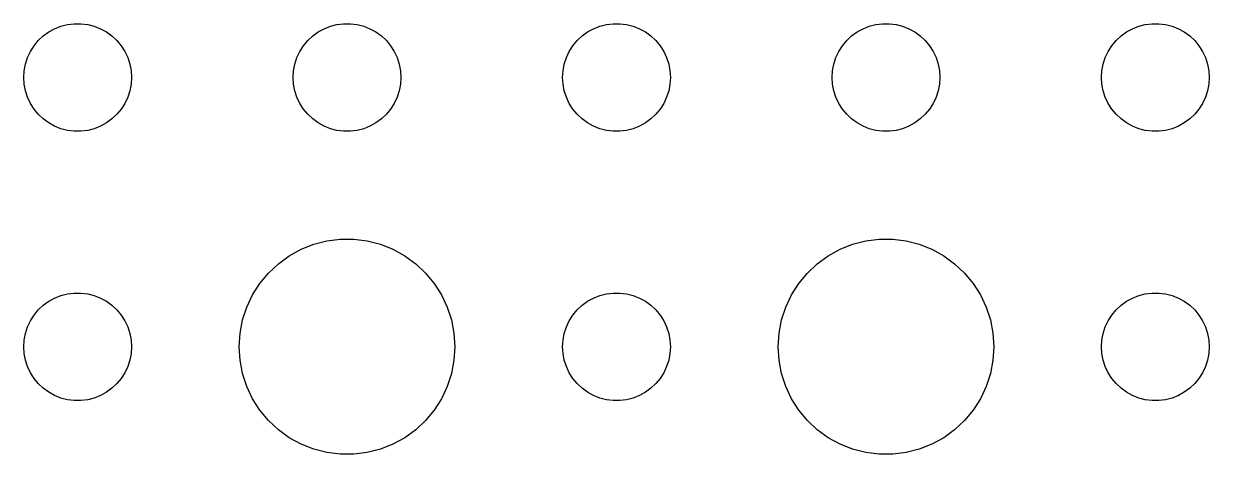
# Model space of a CAD drawing. Header units: metres. Extents: x -157 to 157, y -157 to 157.
# Drawn here: x -54 to -21, y -77.99 to -66 of the extents above; entities that cross this region are included whole.
import ezdxf

# ---------------------------------------------------------------- set-up
doc = ezdxf.new("R2010")
doc.units = ezdxf.units.M

msp = doc.modelspace()

# ---------------------------------------------------------------- linework, layer by layer
for p, q in [((-53.4561, -66.3442), (-53.3037, -66.2335)), ((-53.3037, -66.2335), (-53.1387, -66.1428)), ((-53.1387, -66.1428), (-52.9635, -66.0734)), ((-52.9635, -66.0734), (-52.7811, -66.0266)), ((-52.7811, -66.0266), (-52.5942, -66.003)), ((-52.5942, -66.003), (-52.4058, -66.003)), ((-52.4058, -66.003), (-52.2189, -66.0266)), ((-52.2189, -66.0266), (-52.0365, -66.0734)), ((-52.0365, -66.0734), (-51.8613, -66.1428)), ((-51.8613, -66.1428), (-51.6963, -66.2335)), ((-51.6963, -66.2335), (-51.5439, -66.3442)), ((-45.9561, -66.3442), (-45.8037, -66.2335)), ((-45.8037, -66.2335), (-45.6387, -66.1428)), ((-45.6387, -66.1428), (-45.4635, -66.0734)), ((-45.4635, -66.0734), (-45.2811, -66.0266)), ((-45.2811, -66.0266), (-45.0942, -66.003)), ((-45.0942, -66.003), (-44.9058, -66.003)), ((-44.9058, -66.003), (-44.7189, -66.0266)), ((-44.7189, -66.0266), (-44.5365, -66.0734)), ((-44.5365, -66.0734), (-44.3613, -66.1428)), ((-44.3613, -66.1428), (-44.1963, -66.2335)), ((-44.1963, -66.2335), (-44.0439, -66.3442)), ((-38.4561, -66.3442), (-38.3037, -66.2335)), ((-38.3037, -66.2335), (-38.1387, -66.1428)), ((-38.1387, -66.1428), (-37.9635, -66.0734)), ((-37.9635, -66.0734), (-37.7811, -66.0266)), ((-37.7811, -66.0266), (-37.5942, -66.003)), ((-37.5942, -66.003), (-37.4058, -66.003)), ((-37.4058, -66.003), (-37.2189, -66.0266)), ((-37.2189, -66.0266), (-37.0365, -66.0734)), ((-37.0365, -66.0734), (-36.8613, -66.1428)), ((-36.8613, -66.1428), (-36.6963, -66.2335)), ((-36.6963, -66.2335), (-36.5439, -66.3442)), ((-30.9561, -66.3442), (-30.8037, -66.2335)), ((-30.8037, -66.2335), (-30.6387, -66.1428)), ((-30.6387, -66.1428), (-30.4635, -66.0734)), ((-30.4635, -66.0734), (-30.2811, -66.0266)), ((-30.2811, -66.0266), (-30.0942, -66.003)), ((-30.0942, -66.003), (-29.9058, -66.003)), ((-29.9058, -66.003), (-29.7189, -66.0266)), ((-29.7189, -66.0266), (-29.5365, -66.0734)), ((-29.5365, -66.0734), (-29.3613, -66.1428)), ((-29.3613, -66.1428), (-29.1963, -66.2335)), ((-29.1963, -66.2335), (-29.0439, -66.3442)), ((-23.4561, -66.3442), (-23.3037, -66.2335)), ((-23.3037, -66.2335), (-23.1387, -66.1428)), ((-23.1387, -66.1428), (-22.9635, -66.0734)), ((-22.9635, -66.0734), (-22.7811, -66.0266)), ((-22.7811, -66.0266), (-22.5942, -66.003)), ((-22.5942, -66.003), (-22.4058, -66.003)), ((-22.4058, -66.003), (-22.2189, -66.0266)), ((-22.2189, -66.0266), (-22.0365, -66.0734)), ((-22.0365, -66.0734), (-21.8613, -66.1428)), ((-21.8613, -66.1428), (-21.6963, -66.2335)), ((-21.6963, -66.2335), (-21.5439, -66.3442)), ((-53.8145, -66.7774), (-53.7135, -66.6183)), ((-53.7135, -66.6183), (-53.5934, -66.4732)), ((-53.5934, -66.4732), (-53.4561, -66.3442)), ((-51.5439, -66.3442), (-51.4065, -66.4732)), ((-51.4065, -66.4732), (-51.2865, -66.6183)), ((-51.2865, -66.6183), (-51.1855, -66.7774)), ((-46.3145, -66.7774), (-46.2135, -66.6183)), ((-46.2135, -66.6183), (-46.0934, -66.4732)), ((-46.0934, -66.4732), (-45.9561, -66.3442)), ((-44.0439, -66.3442), (-43.9065, -66.4732)), ((-43.9065, -66.4732), (-43.7865, -66.6183)), ((-43.7865, -66.6183), (-43.6855, -66.7774)), ((-38.8145, -66.7774), (-38.7135, -66.6183)), ((-38.7135, -66.6183), (-38.5934, -66.4732)), ((-38.5934, -66.4732), (-38.4561, -66.3442)), ((-36.5439, -66.3442), (-36.4065, -66.4732)), ((-36.4065, -66.4732), (-36.2865, -66.6183)), ((-36.2865, -66.6183), (-36.1855, -66.7774)), ((-31.3145, -66.7774), (-31.2135, -66.6183)), ((-31.2135, -66.6183), (-31.0934, -66.4732)), ((-31.0934, -66.4732), (-30.9561, -66.3442)), ((-29.0439, -66.3442), (-28.9065, -66.4732)), ((-28.9065, -66.4732), (-28.7865, -66.6183)), ((-28.7865, -66.6183), (-28.6855, -66.7774)), ((-23.8145, -66.7774), (-23.7135, -66.6183)), ((-23.7135, -66.6183), (-23.5934, -66.4732)), ((-23.5934, -66.4732), (-23.4561, -66.3442)), ((-21.5439, -66.3442), (-21.4065, -66.4732)), ((-21.4065, -66.4732), (-21.2865, -66.6183)), ((-21.2865, -66.6183), (-21.1855, -66.7774)), ((-53.9529, -67.127), (-53.8947, -66.9478)), ((-53.8947, -66.9478), (-53.8145, -66.7774)), ((-51.1855, -66.7774), (-51.1053, -66.9478)), ((-51.1053, -66.9478), (-51.0471, -67.127)), ((-46.4529, -67.127), (-46.3947, -66.9478)), ((-46.3947, -66.9478), (-46.3145, -66.7774)), ((-43.6855, -66.7774), (-43.6053, -66.9478)), ((-43.6053, -66.9478), (-43.5471, -67.127)), ((-38.9529, -67.127), (-38.8947, -66.9478)), ((-38.8947, -66.9478), (-38.8145, -66.7774)), ((-36.1855, -66.7774), (-36.1053, -66.9478)), ((-36.1053, -66.9478), (-36.0471, -67.127)), ((-31.4529, -67.127), (-31.3947, -66.9478)), ((-31.3947, -66.9478), (-31.3145, -66.7774)), ((-28.6855, -66.7774), (-28.6053, -66.9478)), ((-28.6053, -66.9478), (-28.5471, -67.127)), ((-23.9529, -67.127), (-23.8947, -66.9478)), ((-23.8947, -66.9478), (-23.8145, -66.7774)), ((-21.1855, -66.7774), (-21.1053, -66.9478)), ((-21.1053, -66.9478), (-21.0471, -67.127)), ((-54, -67.5), (-53.9882, -67.312)), ((-53.9882, -67.312), (-53.9529, -67.127)), ((-51.0471, -67.127), (-51.0118, -67.312)), ((-51.0118, -67.312), (-51, -67.5)), ((-46.5, -67.5), (-46.4882, -67.312)), ((-46.4882, -67.312), (-46.4529, -67.127)), ((-43.5471, -67.127), (-43.5118, -67.312)), ((-43.5118, -67.312), (-43.5, -67.5)), ((-39, -67.5), (-38.9882, -67.312)), ((-38.9882, -67.312), (-38.9529, -67.127)), ((-36.0471, -67.127), (-36.0118, -67.312)), ((-36.0118, -67.312), (-36, -67.5)), ((-31.5, -67.5), (-31.4882, -67.312)), ((-31.4882, -67.312), (-31.4529, -67.127)), ((-28.5471, -67.127), (-28.5118, -67.312)), ((-28.5118, -67.312), (-28.5, -67.5)), ((-24, -67.5), (-23.9882, -67.312)), ((-23.9882, -67.312), (-23.9529, -67.127)), ((-21.0471, -67.127), (-21.0118, -67.312)), ((-21.0118, -67.312), (-21, -67.5)), ((-53.9882, -67.688), (-54, -67.5)), ((-51, -67.5), (-51.0118, -67.688)), ((-46.4882, -67.688), (-46.5, -67.5)), ((-43.5, -67.5), (-43.5118, -67.688)), ((-38.9882, -67.688), (-39, -67.5)), ((-36, -67.5), (-36.0118, -67.688)), ((-31.4882, -67.688), (-31.5, -67.5)), ((-28.5, -67.5), (-28.5118, -67.688)), ((-23.9882, -67.688), (-24, -67.5)), ((-21, -67.5), (-21.0118, -67.688)), ((-53.9529, -67.873), (-53.9882, -67.688)), ((-53.8947, -68.0522), (-53.9529, -67.873)), ((-51.0471, -67.873), (-51.1053, -68.0522)), ((-51.0118, -67.688), (-51.0471, -67.873)), ((-46.4529, -67.873), (-46.4882, -67.688)), ((-46.3947, -68.0522), (-46.4529, -67.873)), ((-43.5471, -67.873), (-43.6053, -68.0522)), ((-43.5118, -67.688), (-43.5471, -67.873)), ((-38.9529, -67.873), (-38.9882, -67.688)), ((-38.8947, -68.0522), (-38.9529, -67.873)), ((-36.0471, -67.873), (-36.1053, -68.0522)), ((-36.0118, -67.688), (-36.0471, -67.873)), ((-31.4529, -67.873), (-31.4882, -67.688)), ((-31.3947, -68.0522), (-31.4529, -67.873)), ((-28.5471, -67.873), (-28.6053, -68.0522)), ((-28.5118, -67.688), (-28.5471, -67.873)), ((-23.9529, -67.873), (-23.9882, -67.688)), ((-23.8947, -68.0522), (-23.9529, -67.873)), ((-21.0471, -67.873), (-21.1053, -68.0522)), ((-21.0118, -67.688), (-21.0471, -67.873)), ((-53.8145, -68.2226), (-53.8947, -68.0522)), ((-53.7135, -68.3817), (-53.8145, -68.2226)), ((-51.1855, -68.2226), (-51.2865, -68.3817)), ((-51.1053, -68.0522), (-51.1855, -68.2226)), ((-46.3145, -68.2226), (-46.3947, -68.0522)), ((-46.2135, -68.3817), (-46.3145, -68.2226)), ((-43.6855, -68.2226), (-43.7865, -68.3817)), ((-43.6053, -68.0522), (-43.6855, -68.2226)), ((-38.8145, -68.2226), (-38.8947, -68.0522)), ((-38.7135, -68.3817), (-38.8145, -68.2226)), ((-36.1855, -68.2226), (-36.2865, -68.3817)), ((-36.1053, -68.0522), (-36.1855, -68.2226)), ((-31.3145, -68.2226), (-31.3947, -68.0522)), ((-31.2135, -68.3817), (-31.3145, -68.2226)), ((-28.6855, -68.2226), (-28.7865, -68.3817)), ((-28.6053, -68.0522), (-28.6855, -68.2226)), ((-23.8145, -68.2226), (-23.8947, -68.0522)), ((-23.7135, -68.3817), (-23.8145, -68.2226)), ((-21.1855, -68.2226), (-21.2865, -68.3817)), ((-21.1053, -68.0522), (-21.1855, -68.2226)), ((-53.5934, -68.5268), (-53.7135, -68.3817)), ((-53.4561, -68.6558), (-53.5934, -68.5268)), ((-51.4065, -68.5268), (-51.5439, -68.6558)), ((-51.2865, -68.3817), (-51.4065, -68.5268)), ((-46.0934, -68.5268), (-46.2135, -68.3817)), ((-45.9561, -68.6558), (-46.0934, -68.5268)), ((-43.9065, -68.5268), (-44.0439, -68.6558)), ((-43.7865, -68.3817), (-43.9065, -68.5268)), ((-38.5934, -68.5268), (-38.7135, -68.3817)), ((-38.4561, -68.6558), (-38.5934, -68.5268)), ((-36.4065, -68.5268), (-36.5439, -68.6558)), ((-36.2865, -68.3817), (-36.4065, -68.5268)), ((-31.0934, -68.5268), (-31.2135, -68.3817)), ((-30.9561, -68.6558), (-31.0934, -68.5268)), ((-28.9065, -68.5268), (-29.0439, -68.6558)), ((-28.7865, -68.3817), (-28.9065, -68.5268)), ((-23.5934, -68.5268), (-23.7135, -68.3817)), ((-23.4561, -68.6558), (-23.5934, -68.5268)), ((-21.4065, -68.5268), (-21.5439, -68.6558)), ((-21.2865, -68.3817), (-21.4065, -68.5268)), ((-53.3037, -68.7665), (-53.4561, -68.6558)), ((-53.1387, -68.8572), (-53.3037, -68.7665)), ((-52.9635, -68.9266), (-53.1387, -68.8572)), ((-52.7811, -68.9734), (-52.9635, -68.9266)), ((-52.0365, -68.9266), (-52.2189, -68.9734)), ((-51.8613, -68.8572), (-52.0365, -68.9266)), ((-51.6963, -68.7665), (-51.8613, -68.8572)), ((-51.5439, -68.6558), (-51.6963, -68.7665)), ((-45.8037, -68.7665), (-45.9561, -68.6558)), ((-45.6387, -68.8572), (-45.8037, -68.7665)), ((-45.4635, -68.9266), (-45.6387, -68.8572)), ((-45.2811, -68.9734), (-45.4635, -68.9266)), ((-44.5365, -68.9266), (-44.7189, -68.9734)), ((-44.3613, -68.8572), (-44.5365, -68.9266)), ((-44.1963, -68.7665), (-44.3613, -68.8572)), ((-44.0439, -68.6558), (-44.1963, -68.7665)), ((-38.3037, -68.7665), (-38.4561, -68.6558)), ((-38.1387, -68.8572), (-38.3037, -68.7665)), ((-37.9635, -68.9266), (-38.1387, -68.8572)), ((-37.7811, -68.9734), (-37.9635, -68.9266)), ((-37.0365, -68.9266), (-37.2189, -68.9734)), ((-36.8613, -68.8572), (-37.0365, -68.9266)), ((-36.6963, -68.7665), (-36.8613, -68.8572)), ((-36.5439, -68.6558), (-36.6963, -68.7665)), ((-30.8037, -68.7665), (-30.9561, -68.6558)), ((-30.6387, -68.8572), (-30.8037, -68.7665)), ((-30.4635, -68.9266), (-30.6387, -68.8572)), ((-30.2811, -68.9734), (-30.4635, -68.9266)), ((-29.5365, -68.9266), (-29.7189, -68.9734)), ((-29.3613, -68.8572), (-29.5365, -68.9266)), ((-29.1963, -68.7665), (-29.3613, -68.8572)), ((-29.0439, -68.6558), (-29.1963, -68.7665)), ((-23.3037, -68.7665), (-23.4561, -68.6558)), ((-23.1387, -68.8572), (-23.3037, -68.7665)), ((-22.9635, -68.9266), (-23.1387, -68.8572)), ((-22.7811, -68.9734), (-22.9635, -68.9266)), ((-22.0365, -68.9266), (-22.2189, -68.9734)), ((-21.8613, -68.8572), (-22.0365, -68.9266)), ((-21.6963, -68.7665), (-21.8613, -68.8572)), ((-21.5439, -68.6558), (-21.6963, -68.7665)), ((-52.5942, -68.997), (-52.7811, -68.9734)), ((-52.4058, -68.997), (-52.5942, -68.997)), ((-52.2189, -68.9734), (-52.4058, -68.997)), ((-45.0942, -68.997), (-45.2811, -68.9734)), ((-44.9058, -68.997), (-45.0942, -68.997)), ((-44.7189, -68.9734), (-44.9058, -68.997)), ((-37.5942, -68.997), (-37.7811, -68.9734)), ((-37.4058, -68.997), (-37.5942, -68.997)), ((-37.2189, -68.9734), (-37.4058, -68.997)), ((-30.0942, -68.997), (-30.2811, -68.9734)), ((-29.9058, -68.997), (-30.0942, -68.997)), ((-29.7189, -68.9734), (-29.9058, -68.997)), ((-22.5942, -68.997), (-22.7811, -68.9734)), ((-22.4058, -68.997), (-22.5942, -68.997)), ((-22.2189, -68.9734), (-22.4058, -68.997)), ((-46.2773, -72.2855), (-45.927, -72.1468)), ((-45.927, -72.1468), (-45.5621, -72.0531)), ((-45.5621, -72.0531), (-45.1884, -72.0059)), ((-45.1884, -72.0059), (-44.8116, -72.0059)), ((-44.8116, -72.0059), (-44.4379, -72.0531)), ((-44.4379, -72.0531), (-44.0729, -72.1468)), ((-44.0729, -72.1468), (-43.7227, -72.2855)), ((-31.2773, -72.2855), (-30.927, -72.1468)), ((-30.927, -72.1468), (-30.5621, -72.0531)), ((-30.5621, -72.0531), (-30.1884, -72.0059)), ((-30.1884, -72.0059), (-29.8116, -72.0059)), ((-29.8116, -72.0059), (-29.4379, -72.0531)), ((-29.4379, -72.0531), (-29.0729, -72.1468)), ((-29.0729, -72.1468), (-28.7227, -72.2855)), ((-46.9123, -72.6885), (-46.6075, -72.467)), ((-46.6075, -72.467), (-46.2773, -72.2855)), ((-43.7227, -72.2855), (-43.3925, -72.467)), ((-43.3925, -72.467), (-43.0877, -72.6885)), ((-31.9123, -72.6885), (-31.6075, -72.467)), ((-31.6075, -72.467), (-31.2773, -72.2855)), ((-28.7227, -72.2855), (-28.3925, -72.467)), ((-28.3925, -72.467), (-28.0877, -72.6885)), ((-47.1869, -72.9464), (-46.9123, -72.6885)), ((-43.0877, -72.6885), (-42.8131, -72.9464)), ((-32.1869, -72.9464), (-31.9123, -72.6885)), ((-28.0877, -72.6885), (-27.8131, -72.9464)), ((-47.6289, -73.5547), (-47.427, -73.2366)), ((-47.427, -73.2366), (-47.1869, -72.9464)), ((-42.8131, -72.9464), (-42.5729, -73.2366)), ((-42.5729, -73.2366), (-42.3711, -73.5547)), ((-32.6289, -73.5547), (-32.427, -73.2366)), ((-32.427, -73.2366), (-32.1869, -72.9464)), ((-27.8131, -72.9464), (-27.5729, -73.2366)), ((-27.5729, -73.2366), (-27.3711, -73.5547)), ((-53.1387, -73.6428), (-52.9635, -73.5734)), ((-52.9635, -73.5734), (-52.7811, -73.5266)), ((-52.7811, -73.5266), (-52.5942, -73.503)), ((-52.5942, -73.503), (-52.4058, -73.503)), ((-52.4058, -73.503), (-52.2189, -73.5266)), ((-52.2189, -73.5266), (-52.0365, -73.5734)), ((-52.0365, -73.5734), (-51.8613, -73.6428)), ((-47.7893, -73.8956), (-47.6289, -73.5547)), ((-42.3711, -73.5547), (-42.2107, -73.8956)), ((-38.1387, -73.6428), (-37.9635, -73.5734)), ((-37.9635, -73.5734), (-37.7811, -73.5266)), ((-37.7811, -73.5266), (-37.5942, -73.503)), ((-37.5942, -73.503), (-37.4058, -73.503)), ((-37.4058, -73.503), (-37.2189, -73.5266)), ((-37.2189, -73.5266), (-37.0365, -73.5734)), ((-37.0365, -73.5734), (-36.8613, -73.6428)), ((-32.7893, -73.8956), (-32.6289, -73.5547)), ((-27.3711, -73.5547), (-27.2107, -73.8956)), ((-23.1387, -73.6428), (-22.9635, -73.5734)), ((-22.9635, -73.5734), (-22.7811, -73.5266)), ((-22.7811, -73.5266), (-22.5942, -73.503)), ((-22.5942, -73.503), (-22.4058, -73.503)), ((-22.4058, -73.503), (-22.2189, -73.5266)), ((-22.2189, -73.5266), (-22.0365, -73.5734)), ((-22.0365, -73.5734), (-21.8613, -73.6428)), ((-53.5934, -73.9732), (-53.4561, -73.8442)), ((-53.4561, -73.8442), (-53.3037, -73.7335)), ((-53.3037, -73.7335), (-53.1387, -73.6428)), ((-51.8613, -73.6428), (-51.6963, -73.7335)), ((-51.6963, -73.7335), (-51.5439, -73.8442)), ((-51.5439, -73.8442), (-51.4065, -73.9732)), ((-47.9057, -74.2539), (-47.7893, -73.8956)), ((-42.2107, -73.8956), (-42.0942, -74.2539)), ((-38.5934, -73.9732), (-38.4561, -73.8442)), ((-38.4561, -73.8442), (-38.3037, -73.7335)), ((-38.3037, -73.7335), (-38.1387, -73.6428)), ((-36.8613, -73.6428), (-36.6963, -73.7335)), ((-36.6963, -73.7335), (-36.5439, -73.8442)), ((-36.5439, -73.8442), (-36.4065, -73.9732)), ((-32.9057, -74.2539), (-32.7893, -73.8956)), ((-27.2107, -73.8956), (-27.0942, -74.2539)), ((-23.5934, -73.9732), (-23.4561, -73.8442)), ((-23.4561, -73.8442), (-23.3037, -73.7335)), ((-23.3037, -73.7335), (-23.1387, -73.6428)), ((-21.8613, -73.6428), (-21.6963, -73.7335)), ((-21.6963, -73.7335), (-21.5439, -73.8442)), ((-21.5439, -73.8442), (-21.4065, -73.9732)), ((-53.8145, -74.2774), (-53.7135, -74.1183)), ((-53.7135, -74.1183), (-53.5934, -73.9732)), ((-51.4065, -73.9732), (-51.2865, -74.1183)), ((-51.2865, -74.1183), (-51.1855, -74.2774)), ((-38.8145, -74.2774), (-38.7135, -74.1183)), ((-38.7135, -74.1183), (-38.5934, -73.9732)), ((-36.4065, -73.9732), (-36.2865, -74.1183)), ((-36.2865, -74.1183), (-36.1855, -74.2774)), ((-23.8145, -74.2774), (-23.7135, -74.1183)), ((-23.7135, -74.1183), (-23.5934, -73.9732)), ((-21.4065, -73.9732), (-21.2865, -74.1183)), ((-21.2865, -74.1183), (-21.1855, -74.2774)), ((-53.9529, -74.627), (-53.8947, -74.4478)), ((-53.8947, -74.4478), (-53.8145, -74.2774)), ((-51.1855, -74.2774), (-51.1053, -74.4478)), ((-51.1053, -74.4478), (-51.0471, -74.627)), ((-47.9763, -74.624), (-47.9057, -74.2539)), ((-42.0942, -74.2539), (-42.0237, -74.624)), ((-38.9529, -74.627), (-38.8947, -74.4478)), ((-38.8947, -74.4478), (-38.8145, -74.2774)), ((-36.1855, -74.2774), (-36.1053, -74.4478)), ((-36.1053, -74.4478), (-36.0471, -74.627)), ((-32.9763, -74.624), (-32.9057, -74.2539)), ((-27.0942, -74.2539), (-27.0237, -74.624)), ((-23.9529, -74.627), (-23.8947, -74.4478)), ((-23.8947, -74.4478), (-23.8145, -74.2774)), ((-21.1855, -74.2774), (-21.1053, -74.4478)), ((-21.1053, -74.4478), (-21.0471, -74.627)), ((-54, -75), (-53.9882, -74.812)), ((-53.9882, -74.812), (-53.9529, -74.627)), ((-51.0471, -74.627), (-51.0118, -74.812)), ((-51.0118, -74.812), (-51, -75)), ((-48, -75), (-47.9763, -74.624)), ((-42.0237, -74.624), (-42, -75)), ((-39, -75), (-38.9882, -74.812)), ((-38.9882, -74.812), (-38.9529, -74.627)), ((-36.0471, -74.627), (-36.0118, -74.812)), ((-36.0118, -74.812), (-36, -75)), ((-33, -75), (-32.9763, -74.624)), ((-27.0237, -74.624), (-27, -75)), ((-24, -75), (-23.9882, -74.812)), ((-23.9882, -74.812), (-23.9529, -74.627)), ((-21.0471, -74.627), (-21.0118, -74.812)), ((-21.0118, -74.812), (-21, -75)), ((-53.9882, -75.188), (-54, -75)), ((-53.9529, -75.373), (-53.9882, -75.188)), ((-51.0118, -75.188), (-51.0471, -75.373)), ((-51, -75), (-51.0118, -75.188)), ((-47.9763, -75.376), (-48, -75)), ((-42, -75), (-42.0237, -75.376)), ((-38.9882, -75.188), (-39, -75)), ((-38.9529, -75.373), (-38.9882, -75.188)), ((-36.0118, -75.188), (-36.0471, -75.373)), ((-36, -75), (-36.0118, -75.188)), ((-32.9763, -75.376), (-33, -75)), ((-27, -75), (-27.0237, -75.376)), ((-23.9882, -75.188), (-24, -75)), ((-23.9529, -75.373), (-23.9882, -75.188)), ((-21.0118, -75.188), (-21.0471, -75.373)), ((-21, -75), (-21.0118, -75.188)), ((-53.8947, -75.5522), (-53.9529, -75.373)), ((-53.8145, -75.7226), (-53.8947, -75.5522)), ((-51.1053, -75.5522), (-51.1855, -75.7226)), ((-51.0471, -75.373), (-51.1053, -75.5522)), ((-47.9057, -75.7461), (-47.9763, -75.376)), ((-42.0237, -75.376), (-42.0942, -75.7461)), ((-38.8947, -75.5522), (-38.9529, -75.373)), ((-38.8145, -75.7226), (-38.8947, -75.5522)), ((-36.1053, -75.5522), (-36.1855, -75.7226)), ((-36.0471, -75.373), (-36.1053, -75.5522)), ((-32.9057, -75.7461), (-32.9763, -75.376)), ((-27.0237, -75.376), (-27.0942, -75.7461)), ((-23.8947, -75.5522), (-23.9529, -75.373)), ((-23.8145, -75.7226), (-23.8947, -75.5522)), ((-21.1053, -75.5522), (-21.1855, -75.7226)), ((-21.0471, -75.373), (-21.1053, -75.5522)), ((-53.7135, -75.8817), (-53.8145, -75.7226)), ((-53.5934, -76.0268), (-53.7135, -75.8817)), ((-51.2865, -75.8817), (-51.4065, -76.0268)), ((-51.1855, -75.7226), (-51.2865, -75.8817)), ((-47.7893, -76.1044), (-47.9057, -75.7461)), ((-42.0942, -75.7461), (-42.2107, -76.1044)), ((-38.7135, -75.8817), (-38.8145, -75.7226)), ((-38.5934, -76.0268), (-38.7135, -75.8817)), ((-36.2865, -75.8817), (-36.4065, -76.0268)), ((-36.1855, -75.7226), (-36.2865, -75.8817)), ((-32.7893, -76.1044), (-32.9057, -75.7461)), ((-27.0942, -75.7461), (-27.2107, -76.1044)), ((-23.7135, -75.8817), (-23.8145, -75.7226)), ((-23.5934, -76.0268), (-23.7135, -75.8817)), ((-21.2865, -75.8817), (-21.4065, -76.0268)), ((-21.1855, -75.7226), (-21.2865, -75.8817)), ((-53.4561, -76.1558), (-53.5934, -76.0268)), ((-53.3037, -76.2665), (-53.4561, -76.1558)), ((-51.5439, -76.1558), (-51.6963, -76.2665)), ((-51.4065, -76.0268), (-51.5439, -76.1558)), ((-47.6289, -76.4453), (-47.7893, -76.1044)), ((-42.2107, -76.1044), (-42.3711, -76.4453)), ((-38.4561, -76.1558), (-38.5934, -76.0268)), ((-38.3037, -76.2665), (-38.4561, -76.1558)), ((-36.5439, -76.1558), (-36.6963, -76.2665)), ((-36.4065, -76.0268), (-36.5439, -76.1558)), ((-32.6289, -76.4453), (-32.7893, -76.1044)), ((-27.2107, -76.1044), (-27.3711, -76.4453)), ((-23.4561, -76.1558), (-23.5934, -76.0268)), ((-23.3037, -76.2665), (-23.4561, -76.1558)), ((-21.5439, -76.1558), (-21.6963, -76.2665)), ((-21.4065, -76.0268), (-21.5439, -76.1558)), ((-53.1387, -76.3572), (-53.3037, -76.2665)), ((-52.9635, -76.4266), (-53.1387, -76.3572)), ((-52.7811, -76.4734), (-52.9635, -76.4266)), ((-52.5942, -76.497), (-52.7811, -76.4734)), ((-52.4058, -76.497), (-52.5942, -76.497)), ((-52.2189, -76.4734), (-52.4058, -76.497)), ((-52.0365, -76.4266), (-52.2189, -76.4734)), ((-51.8613, -76.3572), (-52.0365, -76.4266)), ((-51.6963, -76.2665), (-51.8613, -76.3572)), ((-47.427, -76.7634), (-47.6289, -76.4453)), ((-42.3711, -76.4453), (-42.5729, -76.7634)), ((-38.1387, -76.3572), (-38.3037, -76.2665)), ((-37.9635, -76.4266), (-38.1387, -76.3572)), ((-37.7811, -76.4734), (-37.9635, -76.4266)), ((-37.5942, -76.497), (-37.7811, -76.4734)), ((-37.4058, -76.497), (-37.5942, -76.497)), ((-37.2189, -76.4734), (-37.4058, -76.497)), ((-37.0365, -76.4266), (-37.2189, -76.4734)), ((-36.8613, -76.3572), (-37.0365, -76.4266)), ((-36.6963, -76.2665), (-36.8613, -76.3572)), ((-32.427, -76.7634), (-32.6289, -76.4453)), ((-27.3711, -76.4453), (-27.5729, -76.7634)), ((-23.1387, -76.3572), (-23.3037, -76.2665)), ((-22.9635, -76.4266), (-23.1387, -76.3572)), ((-22.7811, -76.4734), (-22.9635, -76.4266)), ((-22.5942, -76.497), (-22.7811, -76.4734)), ((-22.4058, -76.497), (-22.5942, -76.497)), ((-22.2189, -76.4734), (-22.4058, -76.497)), ((-22.0365, -76.4266), (-22.2189, -76.4734)), ((-21.8613, -76.3572), (-22.0365, -76.4266)), ((-21.6963, -76.2665), (-21.8613, -76.3572)), ((-47.1869, -77.0536), (-47.427, -76.7634)), ((-42.5729, -76.7634), (-42.8131, -77.0536)), ((-32.1869, -77.0536), (-32.427, -76.7634)), ((-27.5729, -76.7634), (-27.8131, -77.0536)), ((-46.9123, -77.3115), (-47.1869, -77.0536)), ((-42.8131, -77.0536), (-43.0877, -77.3115)), ((-31.9123, -77.3115), (-32.1869, -77.0536)), ((-27.8131, -77.0536), (-28.0877, -77.3115)), ((-46.6075, -77.533), (-46.9123, -77.3115)), ((-46.2773, -77.7145), (-46.6075, -77.533)), ((-43.3925, -77.533), (-43.7227, -77.7145)), ((-43.0877, -77.3115), (-43.3925, -77.533)), ((-31.6075, -77.533), (-31.9123, -77.3115)), ((-31.2773, -77.7145), (-31.6075, -77.533)), ((-28.3925, -77.533), (-28.7227, -77.7145)), ((-28.0877, -77.3115), (-28.3925, -77.533)), ((-45.927, -77.8532), (-46.2773, -77.7145)), ((-45.5621, -77.9469), (-45.927, -77.8532)), ((-44.0729, -77.8532), (-44.4379, -77.9469)), ((-43.7227, -77.7145), (-44.0729, -77.8532)), ((-30.927, -77.8532), (-31.2773, -77.7145)), ((-30.5621, -77.9469), (-30.927, -77.8532)), ((-29.0729, -77.8532), (-29.4379, -77.9469)), ((-28.7227, -77.7145), (-29.0729, -77.8532)), ((-45.1884, -77.9941), (-45.5621, -77.9469)), ((-44.8116, -77.9941), (-45.1884, -77.9941)), ((-44.4379, -77.9469), (-44.8116, -77.9941)), ((-30.1884, -77.9941), (-30.5621, -77.9469)), ((-29.8116, -77.9941), (-30.1884, -77.9941)), ((-29.4379, -77.9469), (-29.8116, -77.9941))]:
    msp.add_line(p, q)

doc.saveas('drawing.dxf')
